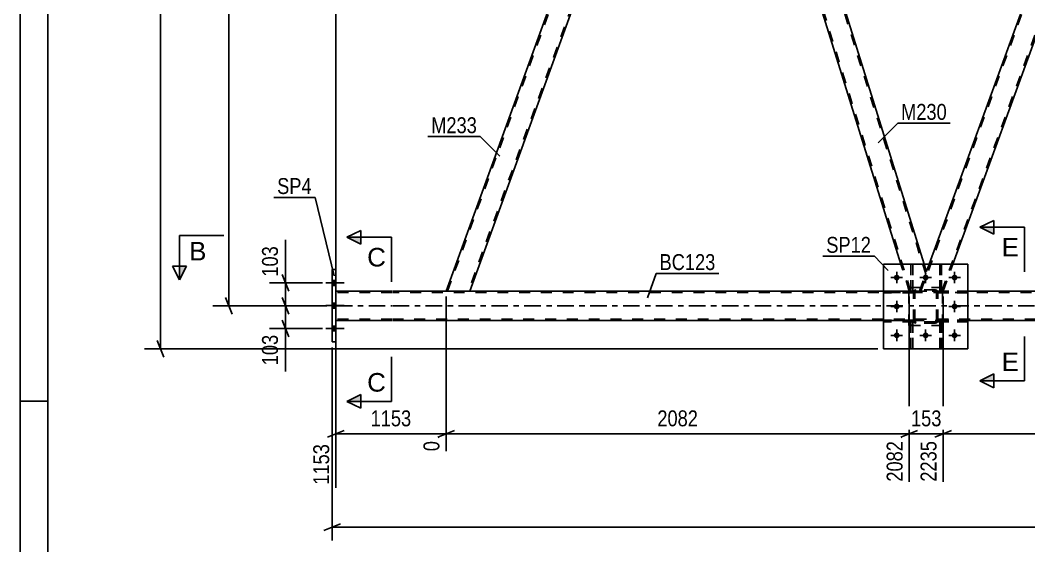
# Model space of a CAD drawing. Header units: millimetres. Extents: x 0 to 841, y 0 to 594.
# Drawn here: x 0 to 181.4, y 272 to 366.6 of the extents above; entities that cross this region are included whole.
import ezdxf

# ---------------------------------------------------------------- set-up
doc = ezdxf.new("R2010")
doc.units = ezdxf.units.MM
doc.linetypes.add('DXK_LINE_DOT2', pattern=[3.9198, 1.9599, -1.9599])
doc.linetypes.add('DXK_LINE_DOT3', pattern=[5.9187, 2.979, -0.9799, 0.9799, -0.9799])
doc.styles.add('Arial', font='ARIAL.TTF', dxfattribs={"height": 0.2})
doc.styles.add('Arial Narrow', font='ARIALN.TTF', dxfattribs={"height": 0.2})

# ---------------------------------------------------------------- blocks, each defined once
blk = doc.blocks.new('Unknown-247305129-1135')
at = {"color": 5, "linetype": 'Continuous'}
for p, q in [((0, 594), (0, 0)), ((5, 589), (5, 5)), ((5, 298), (0, 298))]:
    blk.add_line(p, q, dxfattribs=at)
blk = doc.blocks.new('Part-247305129-3075 - 3072')
at = {"color": 7, "linetype": 'DXK_LINE_DOT2'}
for p, q in [((165.37, 317.81), (165.37, 322.66)), ((165.37, 322.66), (165.69, 322.66)), ((165.69, 322.66), (165.69, 317.81)), ((165.37, 318.41), (165.69, 318.41)), ((165.69, 317.81), (165.37, 317.81))]:
    blk.add_line(p, q, dxfattribs=at)
blk = doc.blocks.new('Part-247305129-3076 - 3072')
at = {"color": 7, "linetype": 'DXK_LINE_DOT2'}
for p, q in [((160.17, 317.81), (160.17, 322.66)), ((160.17, 322.66), (160.49, 322.66)), ((160.49, 322.66), (160.49, 317.81)), ((160.17, 318.41), (160.49, 318.41)), ((160.49, 317.81), (160.17, 317.81))]:
    blk.add_line(p, q, dxfattribs=at)
blk = doc.blocks.new('Part-247305129-3077 - 3072')
at = {"color": 7, "linetype": 'DXK_LINE_DOT2'}
for p, q in [((165.37, 307.46), (165.37, 312.29)), ((165.37, 312.29), (165.69, 312.29)), ((165.69, 312.29), (165.69, 307.46)), ((165.37, 311.69), (165.69, 311.69)), ((165.69, 307.46), (165.37, 307.46))]:
    blk.add_line(p, q, dxfattribs=at)
blk = doc.blocks.new('Part-247305129-3078 - 3072')
at = {"color": 7, "linetype": 'DXK_LINE_DOT2'}
for p, q in [((160.17, 307.46), (160.17, 312.29)), ((160.17, 312.29), (160.49, 312.29)), ((160.49, 312.29), (160.49, 307.46)), ((160.17, 311.69), (160.49, 311.69)), ((160.49, 307.46), (160.17, 307.46))]:
    blk.add_line(p, q, dxfattribs=at)
blk = doc.blocks.new('Part-247305129-3079 - 3072')
at = {"color": 7, "linetype": 'DXK_LINE_DOT2'}
for p, q in [((160.62, 317.58), (160.66, 317.76)), ((160.66, 317.76), (160.62, 317.58)), ((160.62, 312.54), (160.62, 317.58)), ((160.86, 317.58), (160.88, 317.67)), ((160.86, 312.54), (160.86, 317.58)), ((160.88, 317.67), (160.93, 317.75)), ((160.92, 318.02), (161.1, 318.06)), ((161.1, 318.06), (160.92, 318.02)), ((160.93, 317.75), (161.01, 317.8)), ((161.01, 317.8), (161.1, 317.82)), ((164.54, 318.06), (161.1, 318.06)), ((161.1, 317.82), (164.54, 317.82)), ((164.54, 318.06), (164.72, 318.02)), ((164.72, 318.02), (164.54, 318.06)), ((164.54, 317.82), (164.63, 317.8)), ((164.63, 317.8), (164.71, 317.75)), ((164.71, 317.75), (164.76, 317.67)), ((164.76, 317.67), (164.78, 317.58)), ((164.78, 312.54), (164.78, 317.58)), ((164.98, 317.76), (165.02, 317.58)), ((165.02, 317.58), (164.98, 317.76)), ((165.02, 312.54), (165.02, 317.58)), ((160.66, 312.35), (160.62, 312.54)), ((160.62, 312.54), (160.66, 312.35)), ((160.88, 312.45), (160.86, 312.54)), ((160.93, 312.37), (160.88, 312.45)), ((161.1, 312.06), (160.92, 312.09)), ((160.92, 312.09), (161.1, 312.06)), ((161.01, 312.32), (160.93, 312.37)), ((161.1, 312.3), (161.01, 312.32)), ((164.54, 312.3), (161.1, 312.3)), ((164.54, 312.06), (161.1, 312.06)), ((164.63, 312.32), (164.54, 312.3)), ((164.72, 312.09), (164.54, 312.06)), ((164.54, 312.06), (164.72, 312.09)), ((164.71, 312.37), (164.63, 312.32)), ((164.76, 312.45), (164.71, 312.37)), ((164.78, 312.54), (164.76, 312.45)), ((165.02, 312.54), (164.98, 312.35)), ((164.98, 312.35), (165.02, 312.54))]:
    blk.add_line(p, q, dxfattribs=at)
at = {"color": 7, "linetype": 'DXK_LINE_DOT3'}
blk.add_line((162.82, 315.06), (162.82, 315.06), dxfattribs=at)
at = {"color": 7, "linetype": 'DXK_LINE_DOT2'}
for centre, start, end in [((161.1, 317.58), 112.5, 157.5), ((161.1, 317.58), 112.5, 157.5), ((164.54, 317.58), 22.5, 67.5), ((164.54, 317.58), 22.5, 67.5), ((161.1, 312.54), 202.5, 247.5), ((161.1, 312.54), 202.5, 247.5), ((164.54, 312.54), 292.5, 337.5), ((164.54, 312.54), 292.5, 337.5)]:
    blk.add_arc(centre, 0.48, start, end, dxfattribs=at)
blk = doc.blocks.new('Part-247305129-3080 - 3072')
at = {"color": 7, "linetype": 'DXK_LINE_DOT2'}
for p, q in [((165.82, 318.46), (159.82, 318.46)), ((159.82, 311.66), (159.82, 318.46)), ((165.82, 311.66), (165.82, 318.46)), ((165.82, 311.66), (159.82, 311.66))]:
    blk.add_line(p, q, dxfattribs=at)
blk = doc.blocks.new('Part-247305129-3081 - 3072')
at = {"color": 7, "linetype": 'DXK_LINE_DOT2'}
for p, q in [((165.69, 312.29), (165.37, 312.29)), ((165.37, 312.29), (165.37, 307.46)), ((165.69, 307.46), (165.69, 312.29)), ((165.37, 311.69), (165.69, 311.69)), ((165.37, 307.46), (165.69, 307.46))]:
    blk.add_line(p, q, dxfattribs=at)
blk = doc.blocks.new('Part-247305129-3082 - 3072')
at = {"color": 7, "linetype": 'DXK_LINE_DOT2'}
for p, q in [((160.49, 312.29), (160.17, 312.29)), ((160.17, 312.29), (160.17, 307.46)), ((160.49, 307.46), (160.49, 312.29)), ((160.17, 311.69), (160.49, 311.69)), ((160.17, 307.46), (160.49, 307.46))]:
    blk.add_line(p, q, dxfattribs=at)
blk = doc.blocks.new('Part-247305129-3085 - 3072')
at = {"color": 7, "linetype": 'DXK_LINE_DOT2'}
for p, q in [((170.42, 317.82), (165.02, 317.82)), ((165.02, 317.82), (165.02, 317.5)), ((165.02, 317.5), (170.42, 317.5)), ((165.62, 317.5), (165.62, 317.82)), ((170.42, 317.5), (170.42, 317.82))]:
    blk.add_line(p, q, dxfattribs=at)
blk = doc.blocks.new('Part-247305129-3088 - 3072')
at = {"color": 7, "linetype": 'DXK_LINE_DOT2'}
for p, q in [((170.42, 312.62), (165.02, 312.62)), ((165.02, 312.62), (165.02, 312.3)), ((165.02, 312.3), (170.42, 312.3)), ((165.62, 312.3), (165.62, 312.62)), ((170.42, 312.3), (170.42, 312.62))]:
    blk.add_line(p, q, dxfattribs=at)
blk = doc.blocks.new('Part-247305129-3091 - 3072')
at = {"color": 7, "linetype": 'DXK_LINE_DOT2'}
for p, q in [((160.62, 317.82), (155.22, 317.82)), ((155.22, 317.82), (155.22, 317.5)), ((160.62, 317.5), (155.22, 317.5)), ((160.02, 317.5), (160.02, 317.82)), ((160.62, 317.5), (160.62, 317.82))]:
    blk.add_line(p, q, dxfattribs=at)
blk = doc.blocks.new('Part-247305129-3094 - 3072')
at = {"color": 7, "linetype": 'DXK_LINE_DOT2'}
for p, q in [((160.62, 312.62), (155.22, 312.62)), ((155.22, 312.62), (155.22, 312.3)), ((160.62, 312.3), (155.22, 312.3)), ((160.02, 312.3), (160.02, 312.62)), ((160.62, 312.3), (160.62, 312.62))]:
    blk.add_line(p, q, dxfattribs=at)
blk = doc.blocks.new('Part-247305129-3095 - 3072')
at = {"color": 7, "linetype": 'DXK_LINE_DOT2'}
for p, q in [((165.02, 317.5), (165.02, 317.82)), ((165.02, 317.82), (170.42, 317.82)), ((170.42, 317.5), (165.02, 317.5)), ((165.62, 317.5), (165.62, 317.82)), ((170.42, 317.82), (170.42, 317.5))]:
    blk.add_line(p, q, dxfattribs=at)
blk = doc.blocks.new('Part-247305129-3096 - 3072')
at = {"color": 7, "linetype": 'DXK_LINE_DOT2'}
for p, q in [((165.02, 312.3), (165.02, 312.62)), ((165.02, 312.62), (170.42, 312.62)), ((170.42, 312.3), (165.02, 312.3)), ((165.62, 312.3), (165.62, 312.62)), ((170.42, 312.62), (170.42, 312.3))]:
    blk.add_line(p, q, dxfattribs=at)
blk = doc.blocks.new('Part-247305129-3097 - 3072')
at = {"color": 7, "linetype": 'DXK_LINE_DOT2'}
for p, q in [((160.62, 317.82), (155.22, 317.82)), ((155.22, 317.5), (155.22, 317.82)), ((160.62, 317.5), (155.22, 317.5)), ((160.02, 317.5), (160.02, 317.82)), ((160.62, 317.82), (160.62, 317.5))]:
    blk.add_line(p, q, dxfattribs=at)
blk = doc.blocks.new('Part-247305129-3098 - 3072')
at = {"color": 7, "linetype": 'DXK_LINE_DOT2'}
for p, q in [((160.62, 312.62), (155.22, 312.62)), ((155.22, 312.3), (155.22, 312.62)), ((160.62, 312.3), (155.22, 312.3)), ((160.02, 312.3), (160.02, 312.62)), ((160.62, 312.62), (160.62, 312.3))]:
    blk.add_line(p, q, dxfattribs=at)
blk = doc.blocks.new('Part-247305129-3099 - 3072')
at = {"color": 2, "linetype": 'Continuous'}
blk.add_line((165.69, 322.66), (165.37, 322.66), dxfattribs=at)
at = {"color": 7, "linetype": 'DXK_LINE_DOT2'}
for p, q in [((165.37, 322.66), (165.37, 317.81)), ((165.69, 317.81), (165.69, 322.66)), ((165.37, 318.41), (165.69, 318.41)), ((165.37, 317.81), (165.69, 317.81))]:
    blk.add_line(p, q, dxfattribs=at)
blk = doc.blocks.new('Part-247305129-3100 - 3072')
at = {"color": 2, "linetype": 'Continuous'}
blk.add_line((160.49, 322.66), (160.17, 322.66), dxfattribs=at)
at = {"color": 7, "linetype": 'DXK_LINE_DOT2'}
for p, q in [((160.17, 322.66), (160.17, 317.81)), ((160.49, 317.81), (160.49, 322.66)), ((160.17, 318.41), (160.49, 318.41)), ((160.17, 317.81), (160.49, 317.81))]:
    blk.add_line(p, q, dxfattribs=at)
blk = doc.blocks.new('Part-247305129-3105 - 3072')
at = {"color": 7, "linetype": 'DXK_LINE_DOT2'}
for p, q in [((155.22, 322.66), (170.42, 322.66)), ((155.22, 322.66), (155.22, 307.46)), ((170.42, 322.66), (170.42, 307.46)), ((155.22, 307.46), (170.42, 307.46))]:
    blk.add_line(p, q, dxfattribs=at)
blk = doc.blocks.new('Part-247305129-3120 - 3072')
at = {"color": 2, "linetype": 'Continuous'}
for p, q in [((170.42, 322.66), (155.22, 322.66)), ((155.22, 322.66), (155.22, 307.46)), ((170.42, 322.66), (170.42, 307.46)), ((170.42, 307.46), (155.22, 307.46))]:
    blk.add_line(p, q, dxfattribs=at)
blk = doc.blocks.new('Bolt-247305129-3196 - 3072')
at = {"linetype": 'Continuous'}
for points in [[(158.14, 320.26, -1), (157.1, 320.26, -1)], [(163.34, 320.26, -1), (162.3, 320.26, -1)], [(168.54, 320.26, -1), (167.5, 320.26, -1)], [(158.14, 315.06, -1), (157.1, 315.06, -1)], [(168.54, 315.06, -1), (167.5, 315.06, -1)], [(158.14, 309.86, -1), (157.1, 309.86, -1)], [(163.34, 309.86, -1), (162.3, 309.86, -1)], [(168.54, 309.86, -1), (167.5, 309.86, -1)]]:
    blk.add_hatch(color=1, dxfattribs=at).paths.add_polyline_path(points)
at = {"color": 1, "linetype": 'Continuous'}
for p, q in [((157.62, 321.3), (157.62, 319.22)), ((162.82, 321.3), (162.82, 319.22)), ((168.02, 321.3), (168.02, 319.22)), ((158.66, 320.26), (156.58, 320.26)), ((163.86, 320.26), (161.78, 320.26)), ((169.06, 320.26), (166.98, 320.26)), ((157.62, 316.1), (157.62, 314.02)), ((168.02, 316.1), (168.02, 314.02)), ((158.66, 315.06), (156.58, 315.06)), ((169.06, 315.06), (166.98, 315.06)), ((157.62, 310.9), (157.62, 308.82)), ((162.82, 310.9), (162.82, 308.82)), ((168.02, 310.9), (168.02, 308.82)), ((158.66, 309.86), (156.58, 309.86)), ((163.86, 309.86), (161.78, 309.86)), ((169.06, 309.86), (166.98, 309.86))]:
    blk.add_line(p, q, dxfattribs=at)
blk = doc.blocks.new('Bolt-247305129-3191 - 3072')
at = {"linetype": 'Continuous'}
for points in [[(56.76, 318.85), (56.76, 319.73), (56.12, 319.73), (56.12, 318.85)], [(56.76, 318.85), (56.76, 319.73), (56.12, 319.73), (56.12, 318.85)], [(56.76, 318.85), (56.76, 319.73), (56.12, 319.73), (56.12, 318.85)], [(56.76, 314.77), (56.76, 315.65), (56.12, 315.65), (56.12, 314.77)], [(56.76, 314.77), (56.76, 315.65), (56.12, 315.65), (56.12, 314.77)], [(56.76, 310.65), (56.76, 311.53), (56.12, 311.53), (56.12, 310.65)], [(56.76, 310.65), (56.76, 311.53), (56.12, 311.53), (56.12, 310.65)], [(56.76, 310.65), (56.76, 311.53), (56.12, 311.53), (56.12, 310.65)]]:
    blk.add_hatch(color=1, dxfattribs=at).paths.add_polyline_path(points)
at = {"color": 1, "linetype": 'Continuous'}
for p, q in [((54.96, 319.29), (58.28, 319.29)), ((54.96, 319.29), (58.28, 319.29)), ((54.96, 319.29), (58.28, 319.29)), ((56.12, 319.73), (56.76, 319.73)), ((56.12, 319.73), (56.76, 319.73)), ((56.12, 319.73), (56.76, 319.73)), ((56.12, 318.85), (56.76, 318.85)), ((56.12, 318.85), (56.76, 318.85)), ((56.12, 318.85), (56.76, 318.85)), ((56.12, 315.65), (56.76, 315.65)), ((56.12, 315.65), (56.76, 315.65)), ((54.96, 315.21), (58.28, 315.21)), ((54.96, 315.21), (58.28, 315.21)), ((56.12, 314.77), (56.76, 314.77)), ((56.12, 314.77), (56.76, 314.77)), ((54.96, 311.09), (58.28, 311.09)), ((54.96, 311.09), (58.28, 311.09)), ((54.96, 311.09), (58.28, 311.09)), ((56.12, 311.53), (56.76, 311.53)), ((56.12, 311.53), (56.76, 311.53)), ((56.12, 311.53), (56.76, 311.53)), ((56.12, 310.65), (56.76, 310.65)), ((56.12, 310.65), (56.76, 310.65)), ((56.12, 310.65), (56.76, 310.65))]:
    blk.add_line(p, q, dxfattribs=at)
blk = doc.blocks.new('Bolt-247305129-3197 - 3072')
at = {"color": 1, "linetype": 'Continuous'}
for p, q in [((157.62, 321.3), (157.62, 320.61)), ((162.82, 321.3), (162.82, 320.61)), ((168.02, 321.3), (168.02, 320.61)), ((156.58, 320.26), (157.27, 320.26)), ((157.62, 319.22), (157.62, 319.91)), ((158.66, 320.26), (157.97, 320.26)), ((161.78, 320.26), (162.47, 320.26)), ((162.82, 319.22), (162.82, 319.91)), ((163.86, 320.26), (163.17, 320.26)), ((166.98, 320.26), (167.67, 320.26)), ((168.02, 319.22), (168.02, 319.91)), ((169.06, 320.26), (168.37, 320.26)), ((157.62, 316.1), (157.62, 315.41)), ((168.02, 316.1), (168.02, 315.41)), ((156.58, 315.06), (157.27, 315.06)), ((157.62, 314.02), (157.62, 314.71)), ((158.66, 315.06), (157.97, 315.06)), ((166.98, 315.06), (167.67, 315.06)), ((168.02, 314.02), (168.02, 314.71)), ((169.06, 315.06), (168.37, 315.06)), ((157.62, 310.9), (157.62, 310.21)), ((162.82, 310.9), (162.82, 310.21)), ((168.02, 310.9), (168.02, 310.21)), ((156.58, 309.86), (157.27, 309.86)), ((157.62, 308.82), (157.62, 309.51)), ((158.66, 309.86), (157.97, 309.86)), ((161.78, 309.86), (162.47, 309.86)), ((162.82, 308.82), (162.82, 309.51)), ((163.86, 309.86), (163.17, 309.86)), ((166.98, 309.86), (167.67, 309.86)), ((168.02, 308.82), (168.02, 309.51)), ((169.06, 309.86), (168.37, 309.86))]:
    blk.add_line(p, q, dxfattribs=at)
blk = doc.blocks.new('Part-247305129-3253 - 3072')
at = {"color": 2, "linetype": 'Continuous'}
for p, q in [((66.88, 317.83), (56.76, 317.83)), ((155.22, 317.83), (66.98, 317.83)), ((325.49, 317.83), (170.42, 317.83)), ((66.88, 312.55), (56.76, 312.55)), ((155.22, 312.55), (66.98, 312.55)), ((325.49, 312.55), (170.42, 312.55))]:
    blk.add_line(p, q, dxfattribs=at)
at = {"color": 7, "linetype": 'DXK_LINE_DOT2'}
for p, q in [((56.76, 312.55), (56.76, 317.83)), ((66.88, 317.59), (56.76, 317.59)), ((730.61, 317.59), (66.98, 317.59)), ((170.42, 317.83), (155.22, 317.83)), ((66.88, 312.79), (56.76, 312.79)), ((731.36, 312.79), (66.98, 312.79)), ((170.42, 312.55), (155.22, 312.55))]:
    blk.add_line(p, q, dxfattribs=at)
at = {"color": 7, "linetype": 'DXK_LINE_DOT3'}
for p, q in [((56.76, 315.19), (66.88, 315.19)), ((66.98, 315.19), (730.98, 315.19))]:
    blk.add_line(p, q, dxfattribs=at)
blk = doc.blocks.new('Part-247305129-3280 - 3072')
at = {"color": 2, "linetype": 'Continuous'}
for p, q in [((56.12, 321.69), (56.76, 321.69)), ((56.12, 308.69), (56.12, 321.69)), ((56.76, 321.69), (56.76, 308.69)), ((56.76, 308.69), (56.12, 308.69))]:
    blk.add_line(p, q, dxfattribs=at)
blk = doc.blocks.new('Part-247305129-3319 - 3072')
at = {"color": 7, "linetype": 'DXK_LINE_DOT2'}
for p, q in [((165.82, 318.46), (159.82, 318.46)), ((159.82, 311.66), (159.82, 318.46)), ((165.82, 311.66), (165.82, 318.46)), ((165.82, 311.66), (159.82, 311.66))]:
    blk.add_line(p, q, dxfattribs=at)
blk = doc.blocks.new('Part-247305129-3320 - 3072')
at = {"color": 7, "linetype": 'DXK_LINE_DOT2'}
for p, q in [((160.62, 317.58), (160.66, 317.76)), ((160.66, 317.76), (160.62, 317.58)), ((160.62, 312.54), (160.62, 317.58)), ((160.86, 317.58), (160.88, 317.67)), ((160.86, 312.54), (160.86, 317.58)), ((160.88, 317.67), (160.93, 317.75)), ((160.92, 318.02), (161.1, 318.06)), ((161.1, 318.06), (160.92, 318.02)), ((160.93, 317.75), (161.01, 317.8)), ((161.01, 317.8), (161.1, 317.82)), ((164.54, 318.06), (161.1, 318.06)), ((161.1, 317.82), (164.54, 317.82)), ((164.54, 318.06), (164.72, 318.02)), ((164.72, 318.02), (164.54, 318.06)), ((164.54, 317.82), (164.63, 317.8)), ((164.63, 317.8), (164.71, 317.75)), ((164.71, 317.75), (164.76, 317.67)), ((164.76, 317.67), (164.78, 317.58)), ((164.78, 312.54), (164.78, 317.58)), ((164.98, 317.76), (165.02, 317.58)), ((165.02, 317.58), (164.98, 317.76)), ((165.02, 312.54), (165.02, 317.58)), ((160.66, 312.35), (160.62, 312.54)), ((160.62, 312.54), (160.66, 312.35)), ((160.88, 312.45), (160.86, 312.54)), ((160.93, 312.37), (160.88, 312.45)), ((161.1, 312.06), (160.92, 312.09)), ((160.92, 312.09), (161.1, 312.06)), ((161.01, 312.32), (160.93, 312.37)), ((161.1, 312.3), (161.01, 312.32)), ((164.54, 312.3), (161.1, 312.3)), ((164.54, 312.06), (161.1, 312.06)), ((164.63, 312.32), (164.54, 312.3)), ((164.72, 312.09), (164.54, 312.06)), ((164.54, 312.06), (164.72, 312.09)), ((164.71, 312.37), (164.63, 312.32)), ((164.76, 312.45), (164.71, 312.37)), ((164.78, 312.54), (164.76, 312.45)), ((165.02, 312.54), (164.98, 312.35)), ((164.98, 312.35), (165.02, 312.54))]:
    blk.add_line(p, q, dxfattribs=at)
at = {"color": 7, "linetype": 'DXK_LINE_DOT3'}
blk.add_line((162.82, 315.06), (162.82, 315.06), dxfattribs=at)
at = {"color": 7, "linetype": 'DXK_LINE_DOT2'}
for centre, start, end in [((161.1, 317.58), 112.5, 157.5), ((161.1, 317.58), 112.5, 157.5), ((164.54, 317.58), 22.5, 67.5), ((164.54, 317.58), 22.5, 67.5), ((161.1, 312.54), 202.5, 247.5), ((161.1, 312.54), 202.5, 247.5), ((164.54, 312.54), 292.5, 337.5), ((164.54, 312.54), 292.5, 337.5)]:
    blk.add_arc(centre, 0.48, start, end, dxfattribs=at)
blk = doc.blocks.new('Part-247305129-3325 - 3072')
at = {"color": 7, "linetype": 'DXK_LINE_DOT2'}
for p, q in [((124.96, 439.05), (124.81, 438.65)), ((126.28, 439.05), (124.96, 439.05)), ((162.84, 320.93), (126.02, 439.05)), ((126.4, 438.65), (126.28, 439.05)), ((160.12, 317.83), (123.55, 435.18)), ((159.87, 317.83), (158.37, 322.66)), ((161.71, 317.83), (162.98, 321.3)), ((162.98, 321.3), (162.56, 322.66)), ((159.87, 317.83), (161.71, 317.83))]:
    blk.add_line(p, q, dxfattribs=at)
at = {"color": 2, "linetype": 'Continuous'}
for p, q in [((124.81, 438.65), (123.41, 434.8)), ((162.56, 322.66), (126.4, 438.65)), ((158.37, 322.66), (123.41, 434.8))]:
    blk.add_line(p, q, dxfattribs=at)
blk = doc.blocks.new('Part-247305129-3330 - 3072')
at = {"color": 7, "linetype": 'DXK_LINE_DOT2'}
for p, q in [((76.84, 317.83), (120.96, 439.05)), ((124.7, 439.05), (80.58, 317.83)), ((120.7, 439.05), (120.55, 438.65)), ((124.96, 439.05), (120.7, 439.05)), ((123.41, 434.8), (124.96, 439.05)), ((80.84, 317.83), (76.58, 317.83))]:
    blk.add_line(p, q, dxfattribs=at)
at = {"color": 2, "linetype": 'Continuous'}
for p, q in [((76.58, 317.83), (120.55, 438.65)), ((80.84, 317.83), (123.41, 434.8))]:
    blk.add_line(p, q, dxfattribs=at)
blk = doc.blocks.new('Part-247305129-3335 - 3072')
at = {"color": 7, "linetype": 'DXK_LINE_DOT2'}
for p, q in [((161.97, 317.83), (206.09, 439.05)), ((165.72, 317.83), (209.84, 439.05)), ((205.69, 438.65), (205.83, 439.05)), ((210.09, 439.05), (205.83, 439.05)), ((208.54, 434.8), (210.09, 439.05)), ((161.71, 317.83), (163.47, 322.66)), ((165.97, 317.83), (167.73, 322.66)), ((165.97, 317.83), (161.71, 317.83))]:
    blk.add_line(p, q, dxfattribs=at)
at = {"color": 2, "linetype": 'Continuous'}
for p, q in [((163.47, 322.66), (205.69, 438.65)), ((167.73, 322.66), (208.54, 434.8))]:
    blk.add_line(p, q, dxfattribs=at)
blk = doc.blocks.new('StraightDimension-247305129-35651 - 3072')
at = {"color": 7, "linetype": 'Continuous'}
for p, q in [((76.58, 316.83), (76.58, 289.02)), ((56.76, 311.55), (56.76, 282.45)), ((58.26, 292.75), (55.26, 291.55)), ((56.76, 292.15), (76.58, 292.15)), ((75.08, 291.55), (78.08, 292.75))]:
    blk.add_line(p, q, dxfattribs=at)
at = {"color": 0}
blk.add_wipeout([(70.93, 292.9), (70.93, 297.1), (62.41, 297.1), (62.41, 292.9)], dxfattribs=at)
at = {"color": 0, "linetype": 'Continuous'}
for points in [[(56.16, 290.9), (51.96, 290.9), (51.96, 282.39), (56.16, 282.39)], [(75.98, 291.45), (71.78, 291.45), (71.78, 288.42), (75.98, 288.42)]]:
    blk.add_wipeout(points, dxfattribs=at)
at = {"color": 3, "style": 'Arial Narrow'}
blk.add_text('1153', height=2.863, dxfattribs=at).set_placement((63.01, 293.5))
at = {"color": 3, "linetype": 'Continuous', "style": 'Arial Narrow'}
for s, height, p in [('0', 2.86, (75.38, 289.02)), ('1153', 2.863, (55.56, 282.99))]:
    blk.add_text(s, height=height, rotation=90.0002, dxfattribs=at).set_placement(p)
blk = doc.blocks.new('StraightDimension-247305129-35222 - 3072')
at = {"color": 7, "linetype": 'Continuous'}
for p, q in [((47.1, 316.69), (48.3, 313.69)), ((54.35, 315.19), (44.85, 315.19)), ((47.7, 311.09), (47.7, 315.19)), ((48.3, 309.59), (47.1, 312.59)), ((54.35, 311.09), (44.85, 311.09))]:
    blk.add_line(p, q, dxfattribs=at)
at = {"color": 0}
blk.add_wipeout([(46.95, 310.57), (42.75, 310.57), (42.75, 303.88), (46.95, 303.88)], dxfattribs=at)
at = {"color": 7, "linetype": 'Continuous'}
blk.add_line((47.7, 311.09), (47.7, 303.36), dxfattribs=at)
blk.add_line((47.7, 311.09), (47.7, 303.36), dxfattribs=at)
at = {"color": 3, "style": 'Arial Narrow'}
blk.add_text('103', height=2.863, rotation=90.0002, dxfattribs=at).set_placement((46.35, 304.48))
blk = doc.blocks.new('StraightDimension-247305129-35650 - 3072')
at = {"color": 7, "linetype": 'Continuous'}
for p, q in [((76.58, 316.83), (76.58, 289.02)), ((159.87, 316.83), (159.87, 283.54)), ((78.08, 292.75), (75.08, 291.55)), ((76.58, 292.15), (159.87, 292.15)), ((158.37, 291.55), (161.37, 292.75))]:
    blk.add_line(p, q, dxfattribs=at)
at = {"color": 0}
blk.add_wipeout([(122.48, 292.9), (122.48, 297.1), (113.97, 297.1), (113.97, 292.9)], dxfattribs=at)
at = {"color": 0, "linetype": 'Continuous'}
blk.add_wipeout([(159.27, 291.45), (155.07, 291.45), (155.07, 282.94), (159.27, 282.94)], dxfattribs=at)
at = {"color": 3, "style": 'Arial Narrow'}
blk.add_text('2082', height=2.863, dxfattribs=at).set_placement((114.57, 293.5))
at = {"color": 3, "linetype": 'Continuous', "style": 'Arial Narrow'}
blk.add_text('2082', height=2.863, rotation=90.0002, dxfattribs=at).set_placement((158.67, 283.54))
blk = doc.blocks.new('StraightDimension-247305129-4383 - 3072')
at = {"color": 7, "linetype": 'Continuous'}
for p, q in [((25.83, 446.05), (24.63, 449.05)), ((87.6, 447.55), (22.38, 447.55)), ((25.23, 307.46), (25.23, 447.55)), ((24.63, 308.96), (25.83, 305.96)), ((154.22, 307.46), (22.38, 307.46))]:
    blk.add_line(p, q, dxfattribs=at)
at = {"color": 0}
blk.add_wipeout([(24.48, 381.76), (20.28, 381.76), (20.28, 373.25), (24.48, 373.25)], dxfattribs=at)
at = {"color": 3, "style": 'Arial Narrow'}
blk.add_text('3502', height=2.863, rotation=90.0002, dxfattribs=at).set_placement((23.88, 373.85))
blk = doc.blocks.new('StraightDimension-247305129-35221 - 3072')
at = {"color": 7, "linetype": 'Continuous'}
for p, q in [((54.35, 319.29), (44.85, 319.29)), ((47.1, 320.79), (48.3, 317.79)), ((47.7, 315.19), (47.7, 319.29)), ((48.3, 313.69), (47.1, 316.69)), ((54.35, 315.19), (44.85, 315.19))]:
    blk.add_line(p, q, dxfattribs=at)
at = {"color": 0}
blk.add_wipeout([(46.95, 326.5), (42.75, 326.5), (42.75, 319.82), (46.95, 319.82)], dxfattribs=at)
at = {"color": 7, "linetype": 'Continuous'}
blk.add_line((47.7, 319.29), (47.7, 327.03), dxfattribs=at)
blk.add_line((47.7, 319.29), (47.7, 327.03), dxfattribs=at)
at = {"color": 3, "style": 'Arial Narrow'}
blk.add_text('103', height=2.863, rotation=90.0002, dxfattribs=at).set_placement((46.35, 320.42))
blk = doc.blocks.new('StraightDimension-247305129-35648 - 3072')
at = {"color": 7, "linetype": 'Continuous'}
for p, q in [((165.97, 316.83), (165.97, 283.54)), ((245, 316.83), (245, 283.54)), ((167.47, 292.75), (164.47, 291.55)), ((165.97, 292.15), (245, 292.15)), ((243.5, 291.55), (246.5, 292.75))]:
    blk.add_line(p, q, dxfattribs=at)
at = {"color": 0}
blk.add_wipeout([(209.74, 292.9), (209.74, 297.1), (201.23, 297.1), (201.23, 292.9)], dxfattribs=at)
at = {"color": 0, "linetype": 'Continuous'}
blk.add_wipeout([(244.4, 291.45), (240.2, 291.45), (240.2, 282.94), (244.4, 282.94)], dxfattribs=at)
at = {"color": 3, "style": 'Arial Narrow'}
blk.add_text('1976', height=2.863, dxfattribs=at).set_placement((201.83, 293.5))
at = {"color": 3, "linetype": 'Continuous', "style": 'Arial Narrow'}
blk.add_text('4211', height=2.863, rotation=90.0002, dxfattribs=at).set_placement((243.8, 283.54))
blk = doc.blocks.new('StraightDimension-247305129-4378 - 3072')
at = {"color": 7, "linetype": 'Continuous'}
for p, q in [((38.1, 439.55), (36.9, 442.55)), ((87.6, 441.05), (34.65, 441.05)), ((37.5, 315.19), (37.5, 441.05)), ((36.9, 316.69), (38.1, 313.69)), ((55.12, 315.19), (34.65, 315.19))]:
    blk.add_line(p, q, dxfattribs=at)
at = {"color": 0}
blk.add_wipeout([(36.75, 382.38), (32.55, 382.38), (32.55, 373.87), (36.75, 373.87)], dxfattribs=at)
at = {"color": 3, "style": 'Arial Narrow'}
blk.add_text('3147', height=2.863, rotation=90.0002, dxfattribs=at).set_placement((36.15, 374.47))
blk = doc.blocks.new('StraightDimension-247305129-15451 - 3072')
at = {"color": 7, "linetype": 'Continuous'}
for p, q in [((89.24, 438.05), (89.24, 400.54)), ((56.76, 318.83), (56.76, 405.79)), ((58.26, 403.54), (55.26, 402.34)), ((56.76, 402.94), (89.24, 402.94)), ((87.74, 402.34), (90.74, 403.54))]:
    blk.add_line(p, q, dxfattribs=at)
at = {"color": 0}
blk.add_wipeout([(77.25, 403.69), (77.25, 407.89), (68.74, 407.89), (68.74, 403.69)], dxfattribs=at)
at = {"color": 3, "style": 'Arial Narrow'}
blk.add_text('1469', height=2.863, dxfattribs=at).set_placement((69.34, 404.29))
blk = doc.blocks.new('StraightDimension-247305129-35649 - 3072')
at = {"color": 7, "linetype": 'Continuous'}
for p, q in [((159.87, 316.83), (159.87, 283.54)), ((165.97, 316.83), (165.97, 283.54)), ((158.37, 291.55), (161.37, 292.75)), ((159.87, 292.15), (165.97, 292.15)), ((167.47, 292.75), (164.47, 291.55))]:
    blk.add_line(p, q, dxfattribs=at)
at = {"color": 0}
blk.add_wipeout([(166.26, 292.9), (166.26, 297.1), (159.58, 297.1), (159.58, 292.9)], dxfattribs=at)
at = {"color": 0, "linetype": 'Continuous'}
blk.add_wipeout([(165.37, 291.45), (161.17, 291.45), (161.17, 282.94), (165.37, 282.94)], dxfattribs=at)
at = {"color": 3, "style": 'Arial Narrow'}
blk.add_text('153', height=2.863, dxfattribs=at).set_placement((160.18, 293.5))
at = {"color": 3, "linetype": 'Continuous', "style": 'Arial Narrow'}
blk.add_text('2235', height=2.863, rotation=90.0002, dxfattribs=at).set_placement((164.77, 283.54))
blk = doc.blocks.new('StraightDimension-247305129-35929 - 3072')
at = {"color": 7, "linetype": 'Continuous'}
for p, q in [((56.12, 307.69), (56.12, 272.95)), ((57.62, 275.95), (54.62, 274.75)), ((56.12, 275.35), (782.37, 275.35))]:
    blk.add_line(p, q, dxfattribs=at)
blk = doc.blocks.new('Mark-247305129-3116 - 3072')
at = {"color": 0}
blk.add_wipeout([(152.99, 324.71), (152.99, 327.71), (144.95, 327.71), (144.95, 324.71)], dxfattribs=at)
blk.add_wipeout([(152.99, 324.71), (152.99, 327.71), (144.95, 327.71), (144.95, 324.71)], dxfattribs=at)
at = {"color": 30, "linetype": 'Continuous'}
for p in [(144.35, 324.11), (156.1, 321.54)]:
    blk.add_line(p, (153.59, 324.11), dxfattribs=at)
at = {"color": 3, "style": 'Arial Narrow'}
blk.add_text('SP12', height=2.863, dxfattribs=at).set_placement((144.95, 324.71))
blk = doc.blocks.new('Mark-247305129-3249 - 3072')
at = {"color": 0}
blk.add_wipeout([(125.02, 321.61), (125.02, 324.61), (114.97, 324.61), (114.97, 321.61)], dxfattribs=at)
blk.add_wipeout([(125.02, 321.61), (125.02, 324.61), (114.97, 324.61), (114.97, 321.61)], dxfattribs=at)
at = {"color": 30, "linetype": 'Continuous'}
for p, q in [((112.78, 316.6), (114.37, 321.01)), ((114.37, 321.01), (125.62, 321.01))]:
    blk.add_line(p, q, dxfattribs=at)
at = {"color": 3, "style": 'Arial Narrow'}
blk.add_text('BC123', height=2.863, dxfattribs=at).set_placement((114.97, 321.61))
blk = doc.blocks.new('Mark-247305129-3276 - 3072')
at = {"color": 0}
blk.add_wipeout([(52.42, 335.29), (52.42, 338.29), (46.21, 338.29), (46.21, 335.29)], dxfattribs=at)
blk.add_wipeout([(52.42, 335.29), (52.42, 338.29), (46.21, 338.29), (46.21, 335.29)], dxfattribs=at)
at = {"color": 30, "linetype": 'Continuous'}
for p in [(45.61, 334.69), (56.47, 320.56)]:
    blk.add_line(p, (53.02, 334.69), dxfattribs=at)
at = {"color": 3, "style": 'Arial Narrow'}
blk.add_text('SP4', height=2.863, dxfattribs=at).set_placement((46.21, 335.29))
blk = doc.blocks.new('SectionMark-247305129-4506 - 3072')
at = {"linetype": 'Continuous'}
for points in [[(175.09, 329.3), (175.09, 328.05), (172.59, 329.3)], [(175.09, 302.92), (175.09, 301.67), (172.59, 301.67)]]:
    blk.add_hatch(color=6, dxfattribs=at).paths.add_polyline_path(points)
at = {"color": 6, "linetype": 'Continuous'}
for p, q in [((172.59, 329.3), (175.09, 330.55)), ((175.09, 328.05), (175.09, 330.55)), ((180.59, 329.3), (172.59, 329.3)), ((172.59, 329.3), (175.09, 328.05)), ((180.59, 329.3), (180.59, 321.3)), ((180.59, 301.67), (180.59, 309.67)), ((172.59, 301.67), (175.09, 302.92)), ((175.09, 302.92), (175.09, 300.42)), ((180.59, 301.67), (172.59, 301.67)), ((175.09, 300.42), (172.59, 301.67))]:
    blk.add_line(p, q, dxfattribs=at)
at = {"color": 0, "linetype": 'Continuous'}
for points in [[(179.59, 324.05), (179.59, 327.55), (176.48, 327.55), (176.48, 324.05)], [(179.59, 303.42), (179.59, 306.92), (176.48, 306.92), (176.48, 303.42)]]:
    blk.add_wipeout(points, dxfattribs=at)
at = {"color": 3, "linetype": 'Continuous', "style": 'Arial'}
for p in [(176.48, 324.05), (176.48, 303.42)]:
    blk.add_text('E', height=3.34, dxfattribs=at).set_placement(p)
blk = doc.blocks.new('SectionMark-247305129-4538 - 3072')
at = {"linetype": 'Continuous'}
for points in [[(61.26, 327.5), (61.26, 326.25), (58.76, 327.5)], [(61.26, 299.24), (61.26, 297.99), (58.76, 297.99)]]:
    blk.add_hatch(color=6, dxfattribs=at).paths.add_polyline_path(points)
at = {"color": 6, "linetype": 'Continuous'}
for p, q in [((58.76, 327.5), (61.26, 328.75)), ((61.26, 326.25), (61.26, 328.75)), ((66.76, 327.5), (58.76, 327.5)), ((58.76, 327.5), (61.26, 326.25)), ((66.76, 327.5), (66.76, 319.5)), ((66.76, 297.99), (66.76, 305.99)), ((58.76, 297.99), (61.26, 299.24)), ((66.76, 297.99), (58.76, 297.99)), ((61.26, 296.74), (58.76, 297.99)), ((61.26, 299.24), (61.26, 296.74))]:
    blk.add_line(p, q, dxfattribs=at)
at = {"color": 0, "linetype": 'Continuous'}
for points in [[(65.76, 322.25), (65.76, 325.75), (62.39, 325.75), (62.39, 322.25)], [(65.76, 299.74), (65.76, 303.24), (62.39, 303.24), (62.39, 299.74)]]:
    blk.add_wipeout(points, dxfattribs=at)
at = {"color": 3, "linetype": 'Continuous', "style": 'Arial'}
for p in [(62.39, 322.25), (62.39, 299.74)]:
    blk.add_text('C', height=3.34, dxfattribs=at).set_placement(p)
blk = doc.blocks.new('SectionMark-247305129-4540 - 3072')
at = {"linetype": 'Continuous'}
blk.add_hatch(color=6, dxfattribs=at).paths.add_polyline_path([(28.63, 322.33), (29.88, 322.33), (28.63, 319.83)])
at = {"color": 6, "linetype": 'Continuous'}
for p, q in [((28.63, 327.83), (36.63, 327.83)), ((28.63, 327.83), (28.63, 319.83)), ((28.63, 319.83), (27.38, 322.33)), ((29.88, 322.33), (27.38, 322.33)), ((28.63, 319.83), (29.88, 322.33))]:
    blk.add_line(p, q, dxfattribs=at)
at = {"color": 0, "linetype": 'Continuous'}
blk.add_wipeout([(33.49, 323.33), (33.49, 326.83), (30.38, 326.83), (30.38, 323.33)], dxfattribs=at)
at = {"color": 3, "linetype": 'Continuous', "style": 'Arial'}
blk.add_text('B', height=3.34, dxfattribs=at).set_placement((30.38, 323.33))
blk = doc.blocks.new('Mark-247305129-36392 - 3072')
at = {"color": 0}
blk.add_wipeout([(166.63, 348.63), (166.63, 351.63), (158.4, 351.63), (158.4, 348.63)], dxfattribs=at)
blk.add_wipeout([(166.63, 348.63), (166.63, 351.63), (158.4, 351.63), (158.4, 348.63)], dxfattribs=at)
at = {"color": 30, "linetype": 'Continuous'}
for p, q in [((154.27, 344.49), (157.8, 348.03)), ((157.8, 348.03), (167.23, 348.03))]:
    blk.add_line(p, q, dxfattribs=at)
at = {"color": 3, "style": 'Arial Narrow'}
blk.add_text('M230', height=2.863, dxfattribs=at).set_placement((158.4, 348.63))
blk = doc.blocks.new('Mark-247305129-36395 - 3072')
at = {"color": 0}
blk.add_wipeout([(82.13, 346.23), (82.13, 349.23), (73.91, 349.23), (73.91, 346.23)], dxfattribs=at)
blk.add_wipeout([(82.13, 346.23), (82.13, 349.23), (73.91, 349.23), (73.91, 346.23)], dxfattribs=at)
at = {"color": 30, "linetype": 'Continuous'}
for p in [(73.31, 345.63), (86.27, 342.09)]:
    blk.add_line(p, (82.73, 345.63), dxfattribs=at)
at = {"color": 3, "style": 'Arial Narrow'}
blk.add_text('M233', height=2.863, dxfattribs=at).set_placement((73.91, 346.23))

msp = doc.modelspace()

# ---------------------------------------------------------------- block references
for name in ['Unknown-247305129-1135', 'Part-247305129-3330 - 3072', 'Part-247305129-3325 - 3072', 'Part-247305129-3335 - 3072', 'Part-247305129-3280 - 3072', 'Part-247305129-3105 - 3072', 'Part-247305129-3120 - 3072', 'Bolt-247305129-3196 - 3072', 'Bolt-247305129-3197 - 3072', 'Part-247305129-3076 - 3072', 'Part-247305129-3100 - 3072', 'Part-247305129-3075 - 3072', 'Part-247305129-3099 - 3072', 'Bolt-247305129-3191 - 3072', 'Part-247305129-3253 - 3072', 'Part-247305129-3091 - 3072', 'Part-247305129-3097 - 3072', 'Part-247305129-3080 - 3072', 'Part-247305129-3319 - 3072', 'Part-247305129-3079 - 3072', 'Part-247305129-3320 - 3072', 'Part-247305129-3085 - 3072', 'Part-247305129-3095 - 3072', 'Part-247305129-3094 - 3072', 'Part-247305129-3098 - 3072', 'Part-247305129-3078 - 3072', 'Part-247305129-3082 - 3072', 'Part-247305129-3088 - 3072', 'Part-247305129-3096 - 3072', 'Part-247305129-3077 - 3072', 'Part-247305129-3081 - 3072']:
    msp.add_blockref(name, (0, 0))

# ---------------------------------------------------------------- next in the draw order: block references
for name in ['StraightDimension-247305129-35651 - 3072', 'StraightDimension-247305129-35648 - 3072']:
    msp.add_blockref(name, (0, 0))

# ---------------------------------------------------------------- next in the draw order: block references
for name in ['StraightDimension-247305129-35222 - 3072', 'StraightDimension-247305129-35650 - 3072']:
    msp.add_blockref(name, (0, 0))

# ---------------------------------------------------------------- next in the draw order: block references
for name in ['StraightDimension-247305129-4383 - 3072', 'StraightDimension-247305129-35649 - 3072']:
    msp.add_blockref(name, (0, 0))

# ---------------------------------------------------------------- next in the draw order: block references
msp.add_blockref('StraightDimension-247305129-35221 - 3072', (0, 0))

# ---------------------------------------------------------------- next in the draw order: block references
msp.add_blockref('StraightDimension-247305129-4378 - 3072', (0, 0))

# ---------------------------------------------------------------- next in the draw order: block references
msp.add_blockref('StraightDimension-247305129-15451 - 3072', (0, 0))

# ---------------------------------------------------------------- next in the draw order: block references
msp.add_blockref('StraightDimension-247305129-35929 - 3072', (0, 0))

# ---------------------------------------------------------------- next in the draw order: block references
for name in ['Mark-247305129-36392 - 3072', 'Mark-247305129-36395 - 3072', 'Mark-247305129-3276 - 3072', 'SectionMark-247305129-4506 - 3072', 'SectionMark-247305129-4538 - 3072', 'Mark-247305129-3116 - 3072', 'Mark-247305129-3249 - 3072']:
    msp.add_blockref(name, (0, 0))

# ---------------------------------------------------------------- next in the draw order: block references
msp.add_blockref('SectionMark-247305129-4540 - 3072', (0, 0))

doc.saveas('drawing.dxf')
